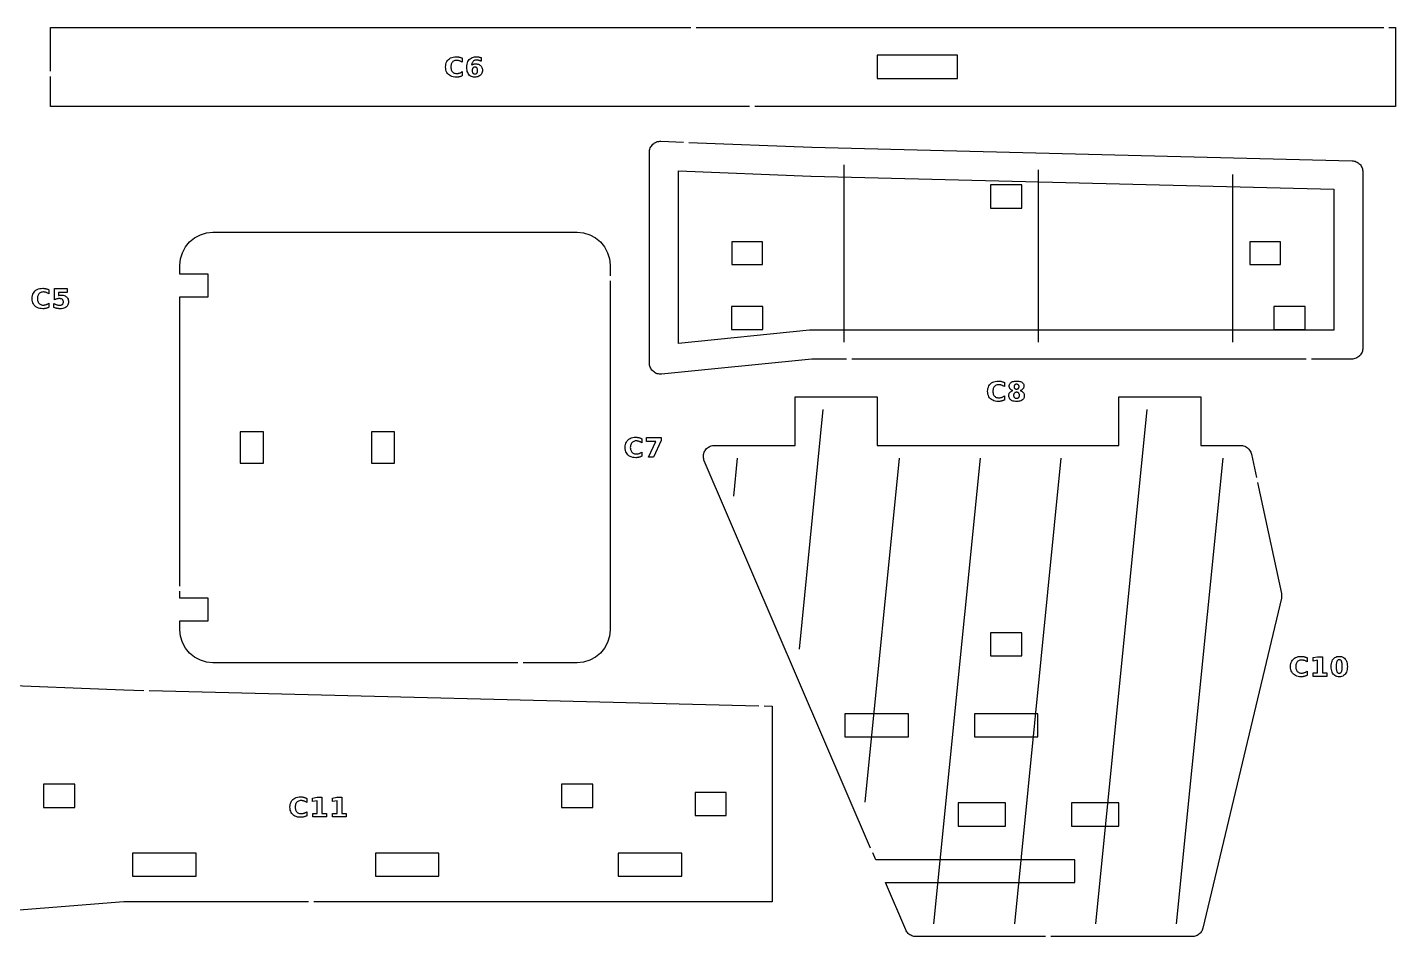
# Model space of a CAD drawing. Header units: millimetres. Extents: x 8 to 296, y 9 to 290.
# Drawn here: x 118.1 to 287.1, y 8.6 to 120.9 of the extents above; entities that cross this region are included whole.
import ezdxf

# ---------------------------------------------------------------- set-up
doc = ezdxf.new("R2010")
doc.units = ezdxf.units.MM
for name, color, linetype in [('CUT', 1, 'CONTINUOUS'), ('ENGRAVE', 5, 'CONTINUOUS'), ('SCORE', 7, 'CONTINUOUS')]:
    doc.layers.add(name, color=color, linetype=linetype)

msp = doc.modelspace()

# ---------------------------------------------------------------- linework, layer by layer
at = {"layer": 'CUT', "color": 1}
for points in [[(120.925, 115.45), (120.925, 120.875), (200.05, 120.875)], [(200.7, 120.875), (285.65, 120.875)], [(286.3, 120.875), (287.1232, 120.875), (287.1232, 111.125), (207.9464, 111.125)], [(207.2964, 111.125), (120.925, 111.125), (120.925, 114.8)], [(219.2818, 79.925), (215.0343, 79.925), (214.9734, 79.922), (196.435, 78.0681), (196.3019, 78.0614), (196.167, 78.0678), (196.0334, 78.0875), (195.9023, 78.1201), (195.7751, 78.1655), (195.653, 78.2231), (195.537, 78.2925), (195.4285, 78.3728), (195.3283, 78.4635), (195.2376, 78.5635), (195.1571, 78.6719), (195.0876, 78.7877), (195.0298, 78.9098), (194.9842, 79.037), (194.9514, 79.168), (194.9315, 79.3016), (194.925, 79.4346), (194.925, 105.4488), (194.9319, 105.5852), (194.9527, 105.722), (194.9871, 105.856), (195.0349, 105.9859), (195.0955, 106.1103), (195.1682, 106.228), (195.2525, 106.3378), (195.3473, 106.4385), (195.4518, 106.5293), (195.5648, 106.609), (195.6854, 106.677), (195.8121, 106.7326), (195.9438, 106.7751), (196.0791, 106.8042), (196.2166, 106.8195), (196.3531, 106.8209), (199.1521, 106.709)], [(199.8015, 106.683), (214.9979, 106.0751), (215.007, 106.0748), (281.7362, 104.4066), (281.8668, 104.397), (281.9977, 104.3746), (282.1258, 104.3396), (282.2499, 104.2924), (282.369, 104.2335), (282.4817, 104.1634), (282.5872, 104.0827), (282.6844, 103.9922), (282.7724, 103.8928), (282.8505, 103.7853), (282.9177, 103.6708), (282.9737, 103.5504), (283.0177, 103.4251), (283.0495, 103.2961), (283.0687, 103.1647), (283.075, 103.0339), (283.075, 81.2982), (283.0685, 81.1652), (283.0487, 81.0317), (283.0159, 80.9008), (282.9704, 80.7738), (282.9127, 80.6518), (282.8433, 80.536), (282.763, 80.4277), (282.6723, 80.3277), (282.5723, 80.237), (282.464, 80.1567), (282.3482, 80.0873), (282.2262, 80.0296), (282.0992, 79.9841), (281.9683, 79.9513), (281.8348, 79.9315), (281.7018, 79.925), (276.7318, 79.925)], [(136.925, 51.9101), (136.925, 87.605), (140.395, 87.605), (140.395, 90.395), (136.925, 90.395), (136.925, 91.5037), (137.0029, 92.2951), (137.2349, 93.0596), (137.6115, 93.7642), (138.1183, 94.3817), (138.7358, 94.8885), (139.4404, 95.2651), (140.2049, 95.4971), (140.9963, 95.575), (186.0037, 95.575), (186.7951, 95.4971), (187.5596, 95.2651), (188.2642, 94.8885), (188.8817, 94.3817), (189.3885, 93.7642), (189.7651, 93.0596), (189.9971, 92.2951), (190.075, 91.5037), (190.075, 90.2174)], [(190.075, 89.5674), (190.075, 46.4963), (189.9971, 45.7049), (189.7651, 44.9404), (189.3885, 44.2358), (188.8817, 43.6183), (188.2642, 43.1115), (187.5596, 42.7349), (186.7951, 42.5029), (186.0037, 42.425), (179.3086, 42.425)], [(276.0818, 79.925), (219.9318, 79.925)], [(222.2519, 19.5585), (201.7096, 67.3588), (201.6629, 67.4844), (201.6283, 67.6157), (201.6068, 67.7499), (201.5986, 67.8855), (201.6039, 68.0212), (201.6226, 68.1558), (201.6544, 68.2879), (201.6991, 68.4162), (201.7562, 68.5394), (201.8253, 68.6564), (201.9055, 68.766), (201.9962, 68.8672), (202.0964, 68.9589), (202.2052, 69.0403), (202.3214, 69.1106), (202.4441, 69.169), (202.5719, 69.2151), (202.7036, 69.2483), (202.838, 69.2684), (202.9718, 69.275), (212.925, 69.275), (212.925, 75.275), (223.075, 75.275), (223.075, 69.275), (252.925, 69.275), (252.925, 75.275), (263.075, 75.275), (263.075, 69.275), (267.9529, 69.275), (268.0842, 69.2686), (268.2161, 69.2493), (268.3455, 69.2173), (268.4712, 69.1729), (268.5921, 69.1165), (268.7069, 69.0487), (268.8145, 68.9702), (268.9141, 68.8815), (269.0046, 68.7836), (269.0853, 68.6775), (269.1552, 68.564), (269.2138, 68.4442), (269.2606, 68.3194), (269.2946, 68.1924), (269.9147, 65.3243)], [(270.0521, 64.689), (273.0113, 51.0028), (273.0315, 50.8834), (273.0412, 50.761), (273.04, 50.6382), (273.0277, 50.516), (273.005, 50.397), (263.3104, 9.6798), (263.2744, 9.5554), (263.2261, 9.4333), (263.1663, 9.3164), (263.0957, 9.2058), (263.0149, 9.1024), (262.9245, 9.0071), (262.8255, 8.9209), (262.7187, 8.8446), (262.6051, 8.7787), (262.4858, 8.724), (262.3618, 8.681), (262.2342, 8.6499), (262.1043, 8.6312), (261.975, 8.625), (244.5278, 8.625)], [(178.6586, 42.425), (140.9963, 42.425), (140.2049, 42.5029), (139.4404, 42.7349), (138.7358, 43.1115), (138.1183, 43.6183), (137.6115, 44.2358), (137.2349, 44.9404), (137.0029, 45.7049), (136.925, 46.4963), (136.925, 47.605), (140.395, 47.605), (140.395, 50.395), (136.925, 50.395), (136.925, 51.2601)], [(152.7957, 12.925), (130.003, 12.925), (79.925, 8.9188), (79.925, 41.0781), (130.0024, 39.075), (132.4767, 39.0131)], [(133.1265, 38.9969), (208.4529, 37.1137)], [(209.1027, 37.0975), (210.075, 37.0731), (210.075, 12.925), (153.4457, 12.925)], [(243.8778, 8.625), (227.8545, 8.625), (227.723, 8.6314), (227.591, 8.6507), (227.4615, 8.6828), (227.3357, 8.7273), (227.2147, 8.7837), (227.0999, 8.8516), (226.9921, 8.9304), (226.8925, 9.0192), (226.802, 9.1172), (226.7214, 9.2235), (226.6515, 9.3372), (226.5937, 9.4554), (224.0799, 15.305), (247.495, 15.305), (247.495, 18.095), (222.8808, 18.095), (222.5085, 18.9613)]]:
    msp.add_lwpolyline(points, dxfattribs=at)
for points in [[(232.9936, 114.575), (232.9936, 117.425), (223.0685, 117.425), (223.0685, 114.575), (232.9936, 114.575)], [(240.925, 101.425), (237.075, 101.425), (237.075, 98.575), (240.925, 98.575), (240.925, 101.425)], [(208.895, 94.395), (205.105, 94.395), (205.105, 91.605), (208.895, 91.605), (208.895, 94.395)], [(272.895, 94.395), (269.105, 94.395), (269.105, 91.605), (272.895, 91.605), (272.895, 94.395)], [(205.075, 86.425), (205.075, 83.575), (208.925, 83.575), (208.925, 86.425), (205.075, 86.425)], [(275.925, 86.425), (272.075, 86.425), (272.075, 83.575), (275.925, 83.575), (275.925, 86.425)], [(144.375, 67.075), (147.225, 67.075), (147.225, 70.925), (144.375, 70.925), (144.375, 67.075)], [(160.575, 67.075), (163.425, 67.075), (163.425, 70.925), (160.575, 70.925), (160.575, 67.075)], [(240.925, 43.275), (240.925, 46.125), (237.075, 46.125), (237.075, 43.275), (240.925, 43.275)], [(219.075, 33.275), (226.925, 33.275), (226.925, 36.125), (219.075, 36.125), (219.075, 33.275)], [(235.075, 33.275), (242.925, 33.275), (242.925, 36.125), (235.075, 36.125), (235.075, 33.275)], [(123.925, 27.425), (120.075, 27.425), (120.075, 24.575), (123.925, 24.575), (123.925, 27.425)], [(187.925, 24.575), (187.925, 27.425), (184.075, 27.425), (184.075, 24.575), (187.925, 24.575)], [(204.425, 26.425), (200.575, 26.425), (200.575, 23.575), (204.425, 23.575), (204.425, 26.425)], [(233.075, 22.275), (238.925, 22.275), (238.925, 25.125), (233.075, 25.125), (233.075, 22.275)], [(252.925, 22.275), (252.925, 25.125), (247.075, 25.125), (247.075, 22.275), (252.925, 22.275)], [(138.925, 18.925), (131.075, 18.925), (131.075, 16.075), (138.925, 16.075), (138.925, 18.925)], [(168.925, 18.925), (161.075, 18.925), (161.075, 16.075), (168.925, 16.075), (168.925, 18.925)], [(198.925, 16.075), (198.925, 18.925), (191.075, 18.925), (191.075, 16.075), (198.925, 16.075)]]:
    msp.add_lwpolyline(points, close=True, dxfattribs=at)
at = {"layer": 'ENGRAVE', "color": 5}
for points in [[(171.7507, 114.8798), (171.6919, 114.8537), (171.6324, 114.8299), (171.572, 114.8086), (171.5109, 114.7898), (171.4489, 114.7734), (171.386, 114.7594), (171.3223, 114.7481), (171.2576, 114.7392), (171.1921, 114.7329), (171.1256, 114.7291), (171.0583, 114.7278), (170.8629, 114.7372), (170.6816, 114.7655), (170.5142, 114.8126), (170.3609, 114.8786), (170.2216, 114.9635), (170.0964, 115.0672), (169.9879, 115.187), (169.8992, 115.3202), (169.8302, 115.4669), (169.781, 115.6271), (169.7514, 115.8006), (169.7415, 115.9876), (169.7514, 116.175), (169.781, 116.349), (169.8302, 116.5094), (169.8992, 116.6563), (169.9879, 116.7897), (170.0964, 116.9096), (170.2216, 117.0133), (170.3609, 117.0981), (170.5142, 117.1641), (170.6816, 117.2113), (170.8629, 117.2395), (171.0583, 117.249), (171.1256, 117.2477), (171.1921, 117.2439), (171.2576, 117.2376), (171.3223, 117.2287), (171.386, 117.2173), (171.4489, 117.2034), (171.5109, 117.187), (171.572, 117.1681), (171.6324, 117.1468), (171.6919, 117.1231), (171.7507, 117.0969), (171.8086, 117.0683), (171.8086, 116.5654), (171.7507, 116.6032), (171.693, 116.6375), (171.6357, 116.6683), (171.5786, 116.6956), (171.5217, 116.7193), (171.4652, 116.7395), (171.4082, 116.7564), (171.3503, 116.7703), (171.2914, 116.781), (171.2315, 116.7887), (171.1706, 116.7933), (171.1087, 116.7949), (171.0009, 116.7889), (170.9011, 116.771), (170.8092, 116.7411), (170.7253, 116.6994), (170.6494, 116.6457), (170.5814, 116.58), (170.5227, 116.5039), (170.4747, 116.4187), (170.4373, 116.3245), (170.4107, 116.2212), (170.3947, 116.1089), (170.3893, 115.9876), (170.3947, 115.8667), (170.4107, 115.7548), (170.4373, 115.6519), (170.4747, 115.5579), (170.5227, 115.4728), (170.5814, 115.3967), (170.6494, 115.3311), (170.7253, 115.2774), (170.8092, 115.2356), (170.9011, 115.2058), (171.0009, 115.1879), (171.1087, 115.1819), (171.1706, 115.1834), (171.2315, 115.188), (171.2914, 115.1957), (171.3503, 115.2065), (171.4082, 115.2203), (171.4652, 115.2372), (171.5217, 115.2574), (171.5786, 115.2812), (171.6357, 115.3084), (171.693, 115.3392), (171.7507, 115.3736), (171.8086, 115.4114), (171.8086, 114.9085), (171.7507, 114.8798)], [(174.0849, 116.7157), (174.0348, 116.7369), (173.9858, 116.756), (173.9377, 116.773), (173.8907, 116.7878), (173.8446, 116.8006), (173.7992, 116.8112), (173.7542, 116.82), (173.7095, 116.8268), (173.6652, 116.8317), (173.6213, 116.8346), (173.5777, 116.8355), (173.4878, 116.8312), (173.4048, 116.8183), (173.3286, 116.7967), (173.2594, 116.7665), (173.197, 116.7276), (173.1415, 116.6801), (173.093, 116.6241), (173.0518, 116.5598), (173.0178, 116.487), (172.991, 116.4059), (172.9715, 116.3165), (172.9592, 116.2187), (172.9955, 116.2442), (173.0328, 116.2674), (173.0711, 116.2885), (173.1104, 116.3073), (173.1506, 116.3239), (173.1919, 116.3383), (173.2343, 116.3505), (173.278, 116.3605), (173.3229, 116.3682), (173.3692, 116.3738), (173.4166, 116.3771), (173.4654, 116.3782), (173.5856, 116.3721), (173.6978, 116.354), (173.8021, 116.3237), (173.8983, 116.2813), (173.9865, 116.2267), (174.0668, 116.1601), (174.1366, 116.0836), (174.1938, 115.9997), (174.2383, 115.9082), (174.27, 115.8093), (174.2891, 115.7028), (174.2954, 115.5888), (174.2883, 115.4629), (174.2671, 115.3457), (174.2316, 115.237), (174.1819, 115.1371), (174.118, 115.0457), (174.0399, 114.963), (173.9499, 114.8911), (173.8502, 114.8323), (173.7408, 114.7866), (173.6218, 114.7539), (173.4931, 114.7343), (173.3547, 114.7278), (173.2028, 114.7367), (173.0627, 114.7633), (172.9346, 114.8078), (172.8183, 114.8699), (172.7139, 114.9499), (172.6215, 115.0476), (172.5421, 115.1617), (172.4772, 115.2906), (172.4267, 115.4344), (172.3907, 115.5931), (172.3691, 115.7666), (172.3618, 115.955), (172.3703, 116.1486), (172.3956, 116.3278), (172.4377, 116.4927), (172.4968, 116.6433), (172.5726, 116.7796), (172.6654, 116.9015), (172.7728, 117.0066), (172.8928, 117.0927), (173.0253, 117.1596), (173.1703, 117.2075), (173.3279, 117.2361), (173.4979, 117.2457), (173.5535, 117.245), (173.6086, 117.2428), (173.6631, 117.2392), (173.7171, 117.2341), (173.7705, 117.2276), (173.8234, 117.2197), (173.876, 117.2103), (173.9283, 117.1994), (173.9805, 117.1871), (174.0325, 117.1734), (174.0843, 117.1582), (174.1359, 117.1415), (174.1359, 116.6923), (174.0849, 116.7157)], [(173.2607, 115.9627), (173.2174, 115.9479), (173.1785, 115.9272), (173.1443, 115.9005), (173.1146, 115.8679), (173.0895, 115.8294), (173.069, 115.785), (173.053, 115.7347), (173.0416, 115.6784), (173.0347, 115.6162), (173.0324, 115.5481), (173.0347, 115.48), (173.0416, 115.4178), (173.053, 115.3615), (173.069, 115.3112), (173.0895, 115.2668), (173.1146, 115.2283), (173.1443, 115.1957), (173.1785, 115.1691), (173.2174, 115.1483), (173.2607, 115.1335), (173.3087, 115.1246), (173.3612, 115.1217), (173.4142, 115.1246), (173.4626, 115.1335), (173.5063, 115.1483), (173.5453, 115.1691), (173.5797, 115.1957), (173.6094, 115.2283), (173.6345, 115.2668), (173.6551, 115.3112), (173.6711, 115.3615), (173.6825, 115.4178), (173.6893, 115.48), (173.6916, 115.5481), (173.6893, 115.6162), (173.6825, 115.6784), (173.6711, 115.7347), (173.6551, 115.785), (173.6345, 115.8294), (173.6094, 115.8679), (173.5797, 115.9005), (173.5453, 115.9272), (173.5063, 115.9479), (173.4626, 115.9627), (173.4142, 115.9716), (173.3612, 115.9745), (173.3087, 115.9716), (173.2607, 115.9627)], [(120.661, 86.2933), (120.6023, 86.2671), (120.5427, 86.2434), (120.4824, 86.2221), (120.4212, 86.2033), (120.3592, 86.1868), (120.2964, 86.1729), (120.2326, 86.1615), (120.168, 86.1527), (120.1024, 86.1463), (120.0359, 86.1425), (119.9686, 86.1413), (119.7732, 86.1507), (119.5919, 86.179), (119.4246, 86.2261), (119.2712, 86.2921), (119.1319, 86.3769), (119.0067, 86.4806), (118.8982, 86.6005), (118.8095, 86.7337), (118.7405, 86.8804), (118.6913, 87.0405), (118.6617, 87.2141), (118.6518, 87.401), (118.6617, 87.5885), (118.6913, 87.7625), (118.7405, 87.9229), (118.8095, 88.0698), (118.8982, 88.2032), (119.0067, 88.3231), (119.1319, 88.4268), (119.2712, 88.5116), (119.4246, 88.5776), (119.5919, 88.6247), (119.7732, 88.653), (119.9686, 88.6624), (120.0359, 88.6612), (120.1024, 88.6574), (120.168, 88.651), (120.2326, 88.6422), (120.2964, 88.6308), (120.3592, 88.6169), (120.4212, 88.6004), (120.4824, 88.5816), (120.5427, 88.5603), (120.6023, 88.5366), (120.661, 88.5104), (120.7189, 88.4818), (120.7189, 87.9788), (120.661, 88.0167), (120.6033, 88.051), (120.546, 88.0818), (120.4889, 88.109), (120.432, 88.1328), (120.3755, 88.153), (120.3186, 88.1699), (120.2606, 88.1837), (120.2017, 88.1945), (120.1418, 88.2022), (120.0809, 88.2068), (120.019, 88.2083), (119.9112, 88.2024), (119.8114, 88.1845), (119.7196, 88.1546), (119.6356, 88.1128), (119.5597, 88.0591), (119.4917, 87.9935), (119.433, 87.9173), (119.385, 87.8322), (119.3476, 87.738), (119.321, 87.6347), (119.305, 87.5224), (119.2996, 87.401), (119.305, 87.2802), (119.321, 87.1683), (119.3476, 87.0653), (119.385, 86.9714), (119.433, 86.8863), (119.4917, 86.8102), (119.5597, 86.7446), (119.6356, 86.6909), (119.7196, 86.6491), (119.8114, 86.6192), (119.9112, 86.6013), (120.019, 86.5954), (120.0809, 86.5969), (120.1418, 86.6015), (120.2017, 86.6092), (120.2606, 86.62), (120.3186, 86.6338), (120.3755, 86.6507), (120.432, 86.6709), (120.4889, 86.6947), (120.546, 86.7219), (120.6033, 86.7527), (120.661, 86.787), (120.7189, 86.8249), (120.7189, 86.3219), (120.661, 86.2933)], [(122.9763, 88.6185), (122.9763, 88.1579), (121.9183, 88.1579), (121.9183, 87.7819), (121.9422, 87.7882), (121.9662, 87.7939), (121.9901, 87.7992), (122.0142, 87.804), (122.0382, 87.8082), (122.0624, 87.812), (122.0867, 87.8152), (122.1113, 87.8179), (122.1362, 87.8199), (122.1615, 87.8214), (122.187, 87.8223), (122.2129, 87.8226), (122.3556, 87.8164), (122.4873, 87.7979), (122.608, 87.767), (122.7178, 87.7238), (122.8167, 87.6683), (122.9046, 87.6004), (122.9802, 87.5215), (123.0421, 87.4329), (123.0902, 87.3345), (123.1246, 87.2264), (123.1452, 87.1086), (123.152, 86.9811), (123.1446, 86.8546), (123.1221, 86.7375), (123.0847, 86.63), (123.0323, 86.5319), (122.965, 86.4433), (122.8827, 86.3643), (122.7871, 86.2961), (122.6799, 86.2404), (122.561, 86.197), (122.4306, 86.166), (122.2885, 86.1475), (122.1348, 86.1413), (122.066, 86.1424), (121.9974, 86.1457), (121.9291, 86.1512), (121.861, 86.159), (121.7931, 86.169), (121.7254, 86.1811), (121.658, 86.1956), (121.5906, 86.2123), (121.5234, 86.2314), (121.4563, 86.2528), (121.3894, 86.2764), (121.3226, 86.3024), (121.3226, 86.7956), (121.3882, 86.7592), (121.4527, 86.7259), (121.5161, 86.6959), (121.5783, 86.669), (121.6394, 86.6452), (121.6994, 86.6247), (121.7582, 86.6073), (121.816, 86.593), (121.8725, 86.5819), (121.928, 86.574), (121.9823, 86.5693), (122.0355, 86.5677), (122.1088, 86.5708), (122.1767, 86.5801), (122.2392, 86.5956), (122.2963, 86.6173), (122.348, 86.6451), (122.3944, 86.6792), (122.4344, 86.7186), (122.4672, 86.7623), (122.4927, 86.8104), (122.5109, 86.8629), (122.5218, 86.9198), (122.5254, 86.9811), (122.5218, 87.0429), (122.5109, 87.1001), (122.4927, 87.1528), (122.4672, 87.201), (122.4344, 87.2447), (122.3944, 87.2839), (122.348, 87.3177), (122.2963, 87.3453), (122.2392, 87.3669), (122.1767, 87.3822), (122.1088, 87.3915), (122.0355, 87.3945), (121.99, 87.3936), (121.9435, 87.3906), (121.8959, 87.3858), (121.8474, 87.379), (121.7979, 87.3702), (121.7474, 87.3595), (121.6958, 87.3468), (121.6429, 87.332), (121.5887, 87.315), (121.5333, 87.2959), (121.4766, 87.2746), (121.4186, 87.2513), (121.4186, 88.6185), (122.9763, 88.6185)], [(238.7257, 74.8413), (238.6669, 74.8152), (238.6074, 74.7914), (238.547, 74.7701), (238.4859, 74.7513), (238.4239, 74.7349), (238.361, 74.7209), (238.2973, 74.7095), (238.2326, 74.7007), (238.1671, 74.6943), (238.1006, 74.6906), (238.0333, 74.6893), (237.8379, 74.6987), (237.6566, 74.727), (237.4892, 74.7741), (237.3359, 74.8401), (237.1966, 74.9249), (237.0714, 75.0286), (236.9629, 75.1485), (236.8742, 75.2817), (236.8052, 75.4284), (236.756, 75.5885), (236.7264, 75.7621), (236.7165, 75.9491), (236.7264, 76.1365), (236.756, 76.3105), (236.8052, 76.4709), (236.8742, 76.6178), (236.9629, 76.7512), (237.0714, 76.8711), (237.1966, 76.9748), (237.3359, 77.0596), (237.4892, 77.1256), (237.6566, 77.1727), (237.8379, 77.201), (238.0333, 77.2104), (238.1006, 77.2092), (238.1671, 77.2054), (238.2326, 77.1991), (238.2973, 77.1902), (238.361, 77.1788), (238.4239, 77.1649), (238.4859, 77.1485), (238.547, 77.1296), (238.6074, 77.1083), (238.6669, 77.0846), (238.7257, 77.0584), (238.7836, 77.0298), (238.7836, 76.5268), (238.7257, 76.5647), (238.668, 76.599), (238.6107, 76.6298), (238.5536, 76.6571), (238.4967, 76.6808), (238.4402, 76.701), (238.3832, 76.7179), (238.3253, 76.7317), (238.2664, 76.7425), (238.2065, 76.7502), (238.1456, 76.7548), (238.0837, 76.7563), (237.9759, 76.7504), (237.8761, 76.7325), (237.7842, 76.7026), (237.7003, 76.6609), (237.6244, 76.6071), (237.5564, 76.5415), (237.4977, 76.4654), (237.4497, 76.3802), (237.4123, 76.286), (237.3857, 76.1827), (237.3697, 76.0704), (237.3643, 75.9491), (237.3697, 75.8282), (237.3857, 75.7163), (237.4123, 75.6134), (237.4497, 75.5194), (237.4977, 75.4343), (237.5564, 75.3582), (237.6244, 75.2926), (237.7003, 75.2389), (237.7842, 75.1971), (237.8761, 75.1673), (237.9759, 75.1494), (238.0837, 75.1434), (238.1456, 75.1449), (238.2065, 75.1495), (238.2664, 75.1572), (238.3253, 75.168), (238.3832, 75.1818), (238.4402, 75.1987), (238.4967, 75.2189), (238.5536, 75.2427), (238.6107, 75.2699), (238.668, 75.3007), (238.7257, 75.335), (238.7836, 75.3729), (238.7836, 74.8699), (238.7257, 74.8413)], [(239.6392, 76.1151), (239.5866, 76.1512), (239.5401, 76.1914), (239.4996, 76.2355), (239.4653, 76.2835), (239.4372, 76.3353), (239.4154, 76.3909), (239.3998, 76.4504), (239.3904, 76.5136), (239.3873, 76.5806), (239.3937, 76.679), (239.4128, 76.7694), (239.4447, 76.8516), (239.4893, 76.9256), (239.5467, 76.9915), (239.6168, 77.0493), (239.6993, 77.0985), (239.7937, 77.1388), (239.9, 77.1702), (240.0183, 77.1925), (240.1485, 77.206), (240.2906, 77.2104), (240.4318, 77.206), (240.5612, 77.1926), (240.6788, 77.1704), (240.7847, 77.1392), (240.8788, 77.0991), (240.9612, 77.0501), (241.0313, 76.9925), (241.0887, 76.9267), (241.1333, 76.8526), (241.1652, 76.7702), (241.1843, 76.6795), (241.1907, 76.5806), (241.1875, 76.5136), (241.1781, 76.4504), (241.1624, 76.3909), (241.1404, 76.3353), (241.1121, 76.2835), (241.0776, 76.2355), (241.0369, 76.1914), (240.9901, 76.1512), (240.9374, 76.1151), (240.8786, 76.0829), (240.8139, 76.0547), (240.7431, 76.0304), (240.8222, 76.0053), (240.8946, 75.9754), (240.9602, 75.9407), (241.0191, 75.9013), (241.0712, 75.8572), (241.1166, 75.8083), (241.1552, 75.7548), (241.1867, 75.6968), (241.2112, 75.6343), (241.2288, 75.5674), (241.2393, 75.496), (241.2428, 75.4201), (241.2361, 75.3045), (241.2161, 75.1988), (241.1828, 75.1029), (241.1361, 75.0168), (241.0761, 74.9405), (241.0027, 74.874), (240.9162, 74.8176), (240.8169, 74.7714), (240.7046, 74.7355), (240.5795, 74.7098), (240.4415, 74.6944), (240.2906, 74.6893), (240.1392, 74.6944), (240.0006, 74.7098), (239.875, 74.7355), (239.7622, 74.7714), (239.6623, 74.8176), (239.5753, 74.874), (239.5014, 74.9405), (239.441, 75.0168), (239.394, 75.1029), (239.3604, 75.1988), (239.3403, 75.3045), (239.3336, 75.4201), (239.3371, 75.496), (239.3476, 75.5674), (239.3651, 75.6343), (239.3897, 75.6968), (239.4212, 75.7548), (239.4597, 75.8083), (239.5051, 75.8572), (239.5573, 75.9013), (239.6162, 75.9407), (239.6818, 75.9754), (239.7542, 76.0053), (239.8333, 76.0304), (239.7625, 76.0547), (239.6978, 76.0829), (239.6392, 76.1151)], [(239.9887, 76.4279), (239.9999, 76.3889), (240.0156, 76.3536), (240.0357, 76.322), (240.0603, 76.2941), (240.0891, 76.2702), (240.1217, 76.2507), (240.1582, 76.2355), (240.1985, 76.2247), (240.2426, 76.2181), (240.2906, 76.216), (240.3376, 76.2181), (240.3809, 76.2247), (240.4204, 76.2355), (240.4563, 76.2507), (240.4884, 76.2702), (240.5169, 76.2941), (240.5412, 76.322), (240.5612, 76.3536), (240.5767, 76.3889), (240.5878, 76.4279), (240.5944, 76.4707), (240.5966, 76.5171), (240.5944, 76.5635), (240.5878, 76.6062), (240.5767, 76.6451), (240.5612, 76.6802), (240.5412, 76.7116), (240.5169, 76.7393), (240.4884, 76.7629), (240.4563, 76.7822), (240.4204, 76.7972), (240.3809, 76.808), (240.3376, 76.8144), (240.2906, 76.8166), (240.2426, 76.8144), (240.1985, 76.8079), (240.1582, 76.797), (240.1217, 76.7818), (240.0891, 76.7623), (240.0603, 76.7384), (240.0357, 76.7106), (240.0156, 76.6791), (239.9999, 76.644), (239.9887, 76.6053), (239.982, 76.563), (239.9798, 76.5171), (239.982, 76.4707), (239.9887, 76.4279)], [(240.1352, 75.7997), (240.0924, 75.781), (240.0542, 75.757), (240.0204, 75.7277), (239.9916, 75.6934), (239.968, 75.6545), (239.9496, 75.6109), (239.9365, 75.5628), (239.9287, 75.51), (239.926, 75.4526), (239.9287, 75.3953), (239.9365, 75.3426), (239.9496, 75.2945), (239.968, 75.2512), (239.9916, 75.2124), (240.0204, 75.1784), (240.0542, 75.1493), (240.0924, 75.1255), (240.1352, 75.107), (240.1825, 75.0937), (240.2343, 75.0858), (240.2906, 75.0832), (240.3464, 75.0858), (240.3977, 75.0937), (240.4444, 75.107), (240.4867, 75.1255), (240.5244, 75.1493), (240.5576, 75.1784), (240.5859, 75.2124), (240.6091, 75.2512), (240.6271, 75.2945), (240.64, 75.3426), (240.6477, 75.3953), (240.6503, 75.4526), (240.6477, 75.5105), (240.64, 75.5636), (240.6271, 75.6119), (240.6091, 75.6555), (240.5859, 75.6944), (240.5576, 75.7285), (240.5244, 75.7576), (240.4867, 75.7814), (240.4444, 75.7999), (240.3977, 75.8131), (240.3464, 75.8211), (240.2906, 75.8237), (240.2343, 75.8211), (240.1825, 75.8131), (240.1352, 75.7997)], [(193.9252, 67.9048), (193.8664, 67.8787), (193.8069, 67.8549), (193.7465, 67.8336), (193.6854, 67.8148), (193.6234, 67.7984), (193.5605, 67.7844), (193.4968, 67.7731), (193.4321, 67.7642), (193.3666, 67.7579), (193.3001, 67.7541), (193.2327, 67.7528), (193.0374, 67.7622), (192.856, 67.7905), (192.6887, 67.8376), (192.5354, 67.9036), (192.3961, 67.9885), (192.2708, 68.0922), (192.1624, 68.212), (192.0737, 68.3452), (192.0047, 68.4919), (191.9554, 68.6521), (191.9259, 68.8256), (191.916, 69.0126), (191.9259, 69.2), (191.9554, 69.374), (192.0047, 69.5344), (192.0737, 69.6813), (192.1624, 69.8147), (192.2708, 69.9346), (192.3961, 70.0383), (192.5354, 70.1231), (192.6887, 70.1891), (192.856, 70.2363), (193.0374, 70.2645), (193.2327, 70.274), (193.3001, 70.2727), (193.3666, 70.2689), (193.4321, 70.2626), (193.4968, 70.2537), (193.5605, 70.2423), (193.6234, 70.2284), (193.6854, 70.212), (193.7465, 70.1931), (193.8069, 70.1718), (193.8664, 70.1481), (193.9252, 70.1219), (193.9831, 70.0933), (193.9831, 69.5904), (193.9252, 69.6282), (193.8675, 69.6625), (193.8101, 69.6933), (193.753, 69.7206), (193.6962, 69.7443), (193.6396, 69.7645), (193.5827, 69.7814), (193.5248, 69.7953), (193.4659, 69.806), (193.406, 69.8137), (193.3451, 69.8183), (193.2832, 69.8199), (193.1754, 69.8139), (193.0756, 69.796), (192.9837, 69.7661), (192.8998, 69.7244), (192.8239, 69.6707), (192.7559, 69.605), (192.6972, 69.5289), (192.6492, 69.4437), (192.6118, 69.3495), (192.5851, 69.2462), (192.5691, 69.1339), (192.5638, 69.0126), (192.5691, 68.8917), (192.5851, 68.7798), (192.6118, 68.6769), (192.6492, 68.5829), (192.6972, 68.4978), (192.7559, 68.4217), (192.8239, 68.3561), (192.8998, 68.3024), (192.9837, 68.2606), (193.0756, 68.2308), (193.1754, 68.2129), (193.2832, 68.2069), (193.3451, 68.2084), (193.406, 68.213), (193.4659, 68.2207), (193.5248, 68.2315), (193.5827, 68.2453), (193.6396, 68.2622), (193.6962, 68.2824), (193.753, 68.3062), (193.8101, 68.3334), (193.8675, 68.3642), (193.9252, 68.3986), (193.9831, 68.4364), (193.9831, 67.9335), (193.9252, 67.9048)], [(196.3837, 70.23), (196.3837, 69.8768), (195.4364, 67.8), (194.826, 67.8), (195.7229, 69.7694), (194.5526, 69.7694), (194.5526, 70.23), (196.3837, 70.23)], [(276.1414, 40.8548), (276.0826, 40.8287), (276.0231, 40.8049), (275.9627, 40.7836), (275.9016, 40.7648), (275.8396, 40.7484), (275.7767, 40.7344), (275.713, 40.7231), (275.6483, 40.7142), (275.5828, 40.7079), (275.5163, 40.7041), (275.4489, 40.7028), (275.2536, 40.7122), (275.0722, 40.7405), (274.9049, 40.7876), (274.7516, 40.8536), (274.6123, 40.9385), (274.487, 41.0422), (274.3786, 41.162), (274.2899, 41.2952), (274.2209, 41.4419), (274.1716, 41.6021), (274.1421, 41.7756), (274.1322, 41.9626), (274.1421, 42.15), (274.1716, 42.324), (274.2209, 42.4844), (274.2899, 42.6313), (274.3786, 42.7647), (274.487, 42.8846), (274.6123, 42.9883), (274.7516, 43.0731), (274.9049, 43.1391), (275.0722, 43.1863), (275.2536, 43.2145), (275.4489, 43.224), (275.5163, 43.2227), (275.5828, 43.2189), (275.6483, 43.2126), (275.713, 43.2037), (275.7767, 43.1923), (275.8396, 43.1784), (275.9016, 43.162), (275.9627, 43.1431), (276.0231, 43.1218), (276.0826, 43.0981), (276.1414, 43.0719), (276.1993, 43.0433), (276.1993, 42.5404), (276.1414, 42.5782), (276.0837, 42.6125), (276.0263, 42.6433), (275.9692, 42.6706), (275.9124, 42.6943), (275.8558, 42.7145), (275.7989, 42.7314), (275.741, 42.7453), (275.6821, 42.756), (275.6222, 42.7637), (275.5613, 42.7683), (275.4994, 42.7699), (275.3916, 42.7639), (275.2918, 42.746), (275.1999, 42.7161), (275.116, 42.6744), (275.0401, 42.6207), (274.9721, 42.555), (274.9134, 42.4789), (274.8654, 42.3937), (274.828, 42.2995), (274.8013, 42.1962), (274.7853, 42.0839), (274.78, 41.9626), (274.7853, 41.8417), (274.8013, 41.7298), (274.828, 41.6269), (274.8654, 41.5329), (274.9134, 41.4478), (274.9721, 41.3717), (275.0401, 41.3061), (275.116, 41.2524), (275.1999, 41.2106), (275.2918, 41.1808), (275.3916, 41.1629), (275.4994, 41.1569), (275.5613, 41.1584), (275.6222, 41.163), (275.6821, 41.1707), (275.741, 41.1815), (275.7989, 41.1953), (275.8558, 41.2122), (275.9124, 41.2324), (275.9692, 41.2562), (276.0263, 41.2834), (276.0837, 41.3142), (276.1414, 41.3486), (276.1993, 41.3864), (276.1993, 40.8835), (276.1414, 40.8548)], [(277.4898, 42.7536), (276.9218, 42.6364), (276.9218, 43.0628), (277.4866, 43.18), (278.0823, 43.18), (278.0823, 41.1829), (278.6357, 41.1829), (278.6357, 40.75), (276.9364, 40.75), (276.9364, 41.1829), (277.4898, 41.1829), (277.4898, 42.7536)], [(281.0932, 41.4277), (281.0426, 41.2801), (280.9775, 41.1477), (280.8979, 41.0308), (280.805, 40.9306), (280.7001, 40.8486), (280.583, 40.7848), (280.4537, 40.7392), (280.3124, 40.7119), (280.159, 40.7028), (280.005, 40.7119), (279.8633, 40.7392), (279.7338, 40.7848), (279.6164, 40.8486), (279.5113, 40.9306), (279.4184, 41.0308), (279.3388, 41.1477), (279.2737, 41.2801), (279.2231, 41.4277), (279.1869, 41.5907), (279.1652, 41.7689), (279.158, 41.9626), (279.1652, 42.1567), (279.1869, 42.3354), (279.2231, 42.4987), (279.2737, 42.6465), (279.3388, 42.779), (279.4184, 42.896), (279.5113, 42.9962), (279.6164, 43.0782), (279.7338, 43.142), (279.8633, 43.1875), (280.005, 43.2148), (280.159, 43.224), (280.3124, 43.2148), (280.4537, 43.1875), (280.583, 43.142), (280.7001, 43.0782), (280.805, 42.9962), (280.8979, 42.896), (280.9775, 42.779), (281.0426, 42.6465), (281.0932, 42.4987), (281.1294, 42.3354), (281.1511, 42.1567), (281.1583, 41.9626), (281.1511, 41.7689), (281.1294, 41.5907), (281.0932, 41.4277)], [(280.5103, 42.3558), (280.4937, 42.4554), (280.4724, 42.5399), (280.4462, 42.6095), (280.4145, 42.6665), (280.3763, 42.7131), (280.3317, 42.7493), (280.2806, 42.7752), (280.223, 42.7907), (280.159, 42.7959), (280.0949, 42.7907), (280.0373, 42.7752), (279.986, 42.7493), (279.9412, 42.7131), (279.9029, 42.6665), (279.8709, 42.6095), (279.8445, 42.5399), (279.823, 42.4554), (279.8062, 42.3558), (279.7942, 42.2413), (279.787, 42.1119), (279.7846, 41.9674), (279.787, 41.8215), (279.7942, 41.6906), (279.8062, 41.5748), (279.823, 41.4741), (279.8445, 41.3885), (279.8709, 41.318), (279.9029, 41.2603), (279.9412, 41.2131), (279.986, 41.1764), (280.0373, 41.1502), (280.0949, 41.1345), (280.159, 41.1292), (280.2225, 41.1345), (280.2798, 41.1502), (280.3307, 41.1764), (280.3753, 41.2131), (280.4135, 41.2603), (280.4454, 41.318), (280.4718, 41.3885), (280.4934, 41.4741), (280.5101, 41.5748), (280.5221, 41.6906), (280.5293, 41.8215), (280.5317, 41.9674), (280.5293, 42.1119), (280.5222, 42.2413), (280.5103, 42.3558)], [(152.5243, 23.5047), (152.4656, 23.4785), (152.4061, 23.4548), (152.3457, 23.4335), (152.2845, 23.4147), (152.2226, 23.3982), (152.1597, 23.3843), (152.096, 23.3729), (152.0313, 23.3641), (151.9658, 23.3577), (151.8993, 23.3539), (151.8319, 23.3527), (151.6366, 23.3621), (151.4552, 23.3904), (151.2879, 23.4375), (151.1346, 23.5035), (150.9953, 23.5883), (150.87, 23.692), (150.7616, 23.8119), (150.6729, 23.9451), (150.6039, 24.0918), (150.5546, 24.2519), (150.5251, 24.4255), (150.5152, 24.6124), (150.5251, 24.7999), (150.5546, 24.9739), (150.6039, 25.1343), (150.6729, 25.2812), (150.7616, 25.4146), (150.87, 25.5345), (150.9953, 25.6382), (151.1346, 25.723), (151.2879, 25.789), (151.4552, 25.8361), (151.6366, 25.8644), (151.8319, 25.8738), (151.8993, 25.8726), (151.9658, 25.8688), (152.0313, 25.8624), (152.096, 25.8536), (152.1597, 25.8422), (152.2226, 25.8283), (152.2845, 25.8118), (152.3457, 25.793), (152.4061, 25.7717), (152.4656, 25.748), (152.5243, 25.7218), (152.5823, 25.6932), (152.5823, 25.1902), (152.5243, 25.2281), (152.4667, 25.2624), (152.4093, 25.2932), (152.3522, 25.3204), (152.2954, 25.3442), (152.2388, 25.3644), (152.1819, 25.3813), (152.124, 25.3951), (152.0651, 25.4059), (152.0052, 25.4136), (151.9443, 25.4182), (151.8824, 25.4197), (151.7746, 25.4138), (151.6748, 25.3959), (151.5829, 25.366), (151.499, 25.3242), (151.423, 25.2705), (151.355, 25.2049), (151.2964, 25.1288), (151.2483, 25.0436), (151.211, 24.9494), (151.1843, 24.8461), (151.1683, 24.7338), (151.163, 24.6124), (151.1683, 24.4916), (151.1843, 24.3797), (151.211, 24.2767), (151.2483, 24.1828), (151.2964, 24.0977), (151.355, 24.0216), (151.423, 23.956), (151.499, 23.9023), (151.5829, 23.8605), (151.6748, 23.8306), (151.7746, 23.8127), (151.8824, 23.8068), (151.9443, 23.8083), (152.0052, 23.8129), (152.0651, 23.8206), (152.124, 23.8314), (152.1819, 23.8452), (152.2388, 23.8621), (152.2954, 23.8823), (152.3522, 23.9061), (152.4093, 23.9333), (152.4667, 23.9641), (152.5243, 23.9984), (152.5823, 24.0363), (152.5823, 23.5333), (152.5243, 23.5047)], [(153.8728, 25.4035), (153.3048, 25.2863), (153.3048, 25.7127), (153.8696, 25.8299), (154.4653, 25.8299), (154.4653, 23.8328), (155.0187, 23.8328), (155.0187, 23.3999), (153.3194, 23.3999), (153.3194, 23.8328), (153.8728, 23.8328), (153.8728, 25.4035)], [(156.3255, 25.4035), (155.7575, 25.2863), (155.7575, 25.7127), (156.3222, 25.8299), (156.9179, 25.8299), (156.9179, 23.8328), (157.4713, 23.8328), (157.4713, 23.3999), (155.7721, 23.3999), (155.7721, 23.8328), (156.3255, 23.8328), (156.3255, 25.4035)]]:
    msp.add_lwpolyline(points, close=True, dxfattribs=at)
at = {"layer": 'SCORE', "color": 7}
for points in [[(198.5, 81.8675), (198.5, 103.1572), (214.8683, 102.5025), (214.9043, 102.5013), (279.5, 100.8864), (279.5, 83.5), (214.9452, 83.5), (214.7063, 83.4881), (198.5, 81.8675)], [(219, 82), (219, 103.8994)], [(243, 82), (243, 103.2994)], [(267, 82), (267, 102.6994)], [(216.37, 73.7), (213.4118, 44.1178)], [(256.37, 73.7), (250.02, 10.2)], [(205.77, 67.7), (205.2995, 62.9945)], [(225.77, 67.7), (221.5241, 25.241)], [(235.77, 67.7), (230.02, 10.2)], [(245.77, 67.7), (240.02, 10.2)], [(265.77, 67.7), (260.02, 10.2)]]:
    msp.add_lwpolyline(points, dxfattribs=at)

doc.saveas('drawing.dxf')
